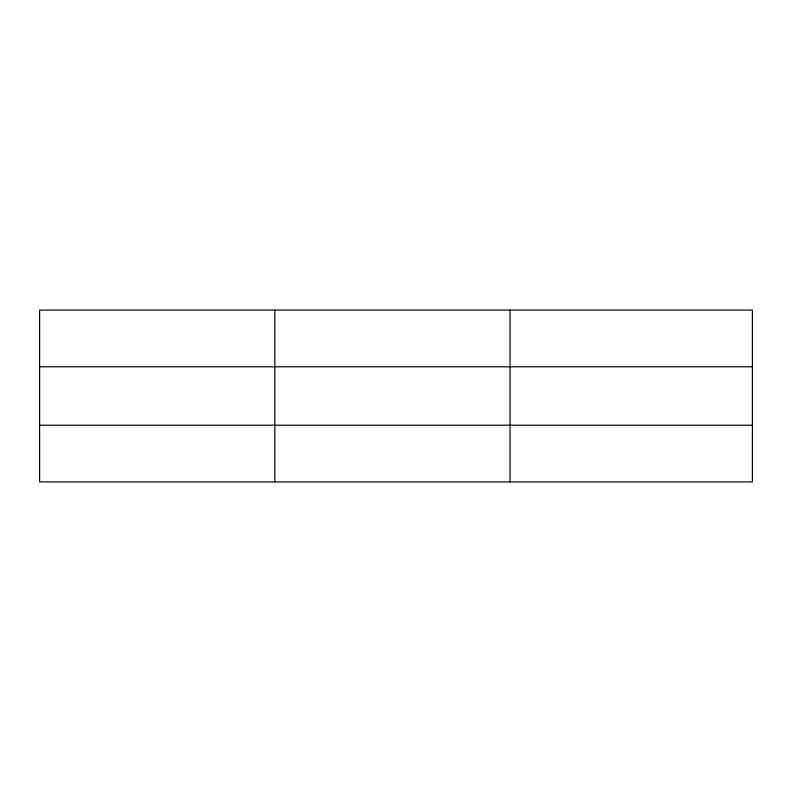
<?xml version="1.0" encoding="UTF-8"?>
<svg xmlns="http://www.w3.org/2000/svg" width="792" height="792" viewBox="0 0 792 792"><rect width="100%" height="100%" fill="white"/><g stroke="black" fill="none" stroke-linecap="round" stroke-linejoin="round"><path stroke-width="1.19" d="M274.824 310.078L274.824 481.922M510.048 310.078L510.048 481.922M752.4 425.215L752.4 481.922L39.6 481.922L39.6 310.078L752.4 310.078L752.4 425.215L39.6 425.215M39.6 366.785L752.4 366.785"/></g></svg>
